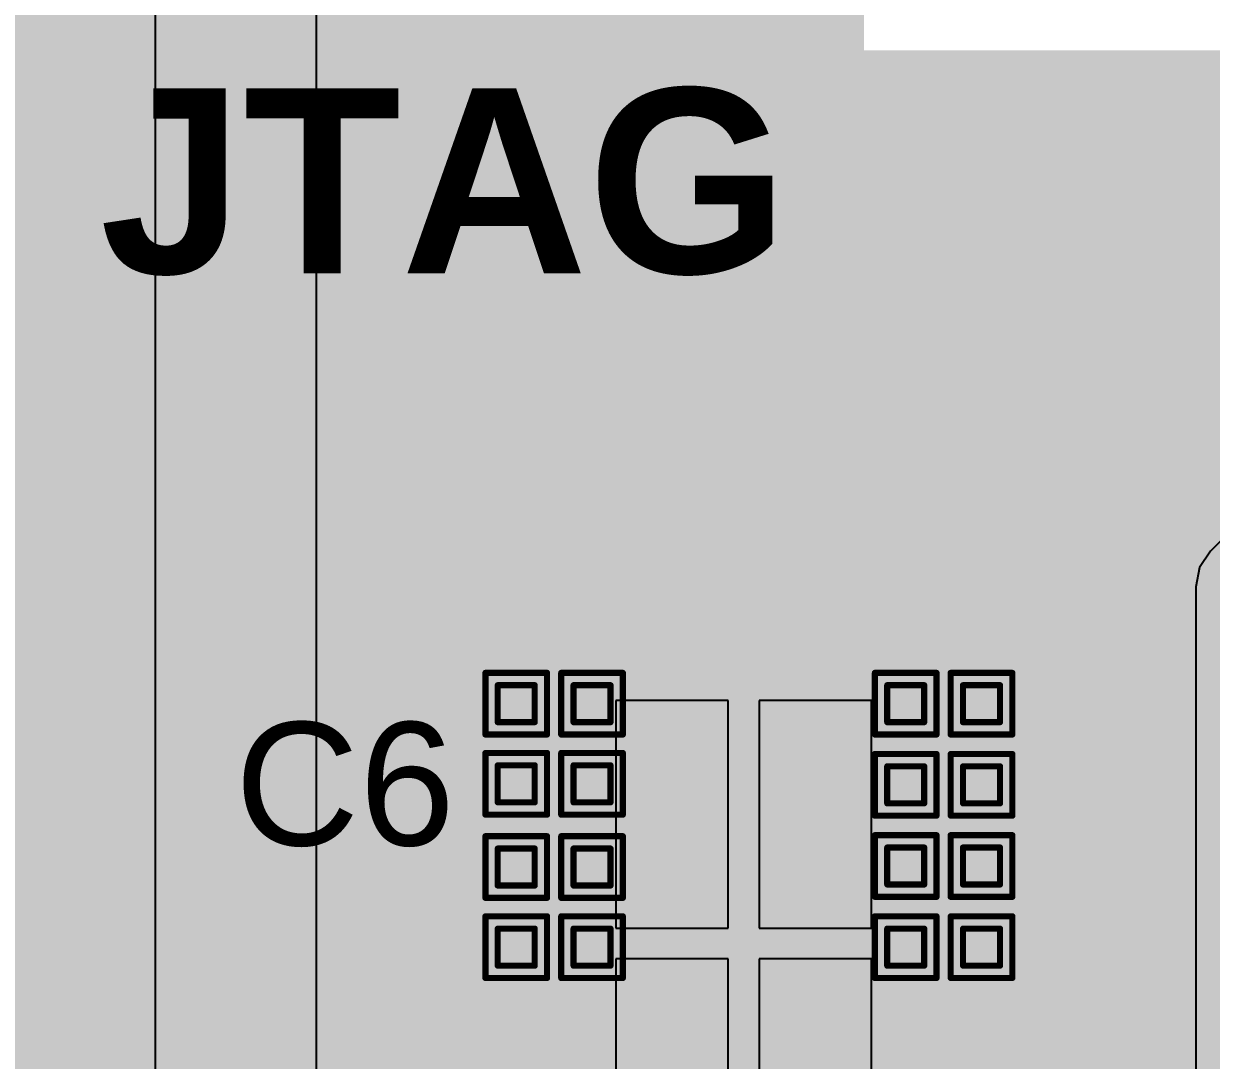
# Model space of a CAD drawing. Header units: inches. Extents: x -0.3 to 9.9, y -0.4 to 5.
# Drawn here: x 3.3032 to 3.6886, y 2.1003 to 2.4366 of the extents above; entities that cross this region are included whole.
import ezdxf

# ---------------------------------------------------------------- set-up
doc = ezdxf.new("R2010")
doc.units = ezdxf.units.IN
doc.header["$MEASUREMENT"] = 0
for name, color, linetype in [('Bottom Layer', 5, 'Continuous'), ('Bottom Solder', 6, 'Continuous'), ('Drill Drawing', 1, 'Continuous'), ('Top Layer', 1, 'Continuous'), ('Top Overlay', 2, 'Continuous'), ('Top Paste', 8, 'Continuous'), ('Top Solder', 216, 'Continuous'), ('Via Holes', 16, 'Continuous')]:
    doc.layers.add(name, color=color, linetype=linetype)
doc.styles.add('Arial', font='', dxfattribs={"height": 0.2})
doc.styles.add('Arial_Bold', font='', dxfattribs={"height": 0.2})
doc.styles.get('Arial').set_extended_font_data('Arial')
doc.styles.get('Arial_Bold').set_extended_font_data('Arial', bold=True)

# ---------------------------------------------------------------- blocks, each defined once
blk = doc.blocks.new('20SVPF120M_42')
at = {"layer": 'Top Layer'}
for points in [[(-0.17913, 0.0315), (-0.04134, 0.0315), (-0.04134, -0.0315), (-0.17913, -0.0315)], [(0.04134, 0.0315), (0.17913, 0.0315), (0.17913, -0.0315), (0.04134, -0.0315)]]:
    blk.add_hatch(color=1, dxfattribs=at).paths.add_polyline_path(points)
at = {"layer": 'Top Paste'}
for points in [[(-0.17913, 0.0315), (-0.04134, 0.0315), (-0.04134, -0.0315), (-0.17913, -0.0315)], [(0.04134, 0.0315), (0.17913, 0.0315), (0.17913, -0.0315), (0.04134, -0.0315)]]:
    blk.add_hatch(color=8, dxfattribs=at).paths.add_polyline_path(points)
at = {"layer": 'Top Solder'}
for points in [[(-0.18313, 0.0355), (-0.03734, 0.0355), (-0.03734, -0.0355), (-0.18313, -0.0355)], [(0.03734, 0.0355), (0.18313, 0.0355), (0.18313, -0.0355), (0.03734, -0.0355)]]:
    blk.add_hatch(color=216, dxfattribs=at).paths.add_polyline_path(points)
at = {"layer": 'Top Overlay', "const_width": 0.005}
for points in [[(-0.07677, 0.12992), (-0.12992, 0.07677)], [(-0.07677, 0.12992), (0.12992, 0.12992)], [(0.12992, 0.12992), (0.12992, 0.04528)], [(-0.12992, 0.07677), (-0.12992, 0.04528)], [(-0.153, 0.064), (-0.153, 0.043)], [(-0.162, 0.053), (-0.144, 0.053)], [(-0.12992, -0.04528), (-0.12992, -0.07677)], [(0.12992, -0.04528), (0.12992, -0.12992)], [(-0.12992, -0.07677), (-0.07677, -0.12992)], [(-0.07677, -0.12992), (0.12992, -0.12992)]]:
    blk.add_lwpolyline(points, dxfattribs=at)
at = {"layer": 'Top Overlay', "const_width": 0.0025}
for points in [[(-0.07802, 0.12992, 1), (-0.07552, 0.12992, 1)], [(-0.07802, 0.12992, 1), (-0.07552, 0.12992, 1)], [(0.12867, 0.12992, 1), (0.13117, 0.12992, 1)], [(0.12867, 0.12992, 1), (0.13117, 0.12992, 1)], [(-0.13117, 0.07677, 1), (-0.12867, 0.07677, 1)], [(-0.13117, 0.07677, 1), (-0.12867, 0.07677, 1)], [(-0.15425, 0.064, 1), (-0.15175, 0.064, 1)], [(-0.16325, 0.053, 1), (-0.16075, 0.053, 1)], [(-0.14525, 0.053, 1), (-0.14275, 0.053, 1)], [(-0.13117, 0.04528, 1), (-0.12867, 0.04528, 1)], [(0.12867, 0.04528, 1), (0.13117, 0.04528, 1)], [(-0.15425, 0.043, 1), (-0.15175, 0.043, 1)], [(-0.13117, -0.04528, 1), (-0.12867, -0.04528, 1)], [(0.12867, -0.04528, 1), (0.13117, -0.04528, 1)], [(-0.13117, -0.07677, 1), (-0.12867, -0.07677, 1)], [(-0.13117, -0.07677, 1), (-0.12867, -0.07677, 1)], [(-0.07802, -0.12992, 1), (-0.07552, -0.12992, 1)], [(-0.07802, -0.12992, 1), (-0.07552, -0.12992, 1)], [(0.12867, -0.12992, 1), (0.13117, -0.12992, 1)], [(0.12867, -0.12992, 1), (0.13117, -0.12992, 1)]]:
    blk.add_lwpolyline(points, format="xyb", close=True, dxfattribs=at)
blk = doc.blocks.new('BH254V_10P_123')
at = {"layer": 'Top Overlay', "const_width": 0.005}
for points in [[(0.407, 0.176), (-0.408, 0.176)], [(0.407, 0.176), (0.407, -0.175)]]:
    blk.add_lwpolyline(points, dxfattribs=at)
at = {"layer": 'Top Overlay', "const_width": 0.0025}
blk.add_lwpolyline([(0.40575, 0.176, 1), (0.40825, 0.176, 1)], format="xyb", close=True, dxfattribs=at)
blk.add_lwpolyline([(0.40575, 0.176, 1), (0.40825, 0.176, 1)], format="xyb", close=True, dxfattribs=at)

msp = doc.modelspace()

# ---------------------------------------------------------------- hatches: boundary and pattern name
at = {"layer": 'Bottom Layer'}
msp.add_hatch(color=5, dxfattribs=at).paths.add_polyline_path([(3.419, 2.111), (3.651, 2.111), (3.651, 2.237), (3.419, 2.237)])
h = msp.add_hatch(color=5, dxfattribs=at)
edge = h.paths.add_edge_path()
edge.add_arc((3.463, 2.216), 0.01181, 0, 360)
h = msp.add_hatch(color=5, dxfattribs=at)
edge = h.paths.add_edge_path()
edge.add_arc((3.4876, 2.216), 0.01181, 0, 360)
h = msp.add_hatch(color=5, dxfattribs=at)
edge = h.paths.add_edge_path()
edge.add_arc((3.5894, 2.216), 0.01181, 0, 360)
h = msp.add_hatch(color=5, dxfattribs=at)
edge = h.paths.add_edge_path()
edge.add_arc((3.614, 2.216), 0.01181, 0, 360)
h = msp.add_hatch(color=5, dxfattribs=at)
edge = h.paths.add_edge_path()
edge.add_arc((3.463, 2.19), 0.01181, 0, 360)
h = msp.add_hatch(color=5, dxfattribs=at)
edge = h.paths.add_edge_path()
edge.add_arc((3.4876, 2.19), 0.01181, 0, 360)
h = msp.add_hatch(color=5, dxfattribs=at)
edge = h.paths.add_edge_path()
edge.add_arc((3.5894, 2.18967), 0.01181, 0, 360)
h = msp.add_hatch(color=5, dxfattribs=at)
edge = h.paths.add_edge_path()
edge.add_arc((3.614, 2.18967), 0.01181, 0, 360)
h = msp.add_hatch(color=5, dxfattribs=at)
edge = h.paths.add_edge_path()
edge.add_arc((3.463, 2.163), 0.01181, 0, 360)
h = msp.add_hatch(color=5, dxfattribs=at)
edge = h.paths.add_edge_path()
edge.add_arc((3.4876, 2.163), 0.01181, 0, 360)
h = msp.add_hatch(color=5, dxfattribs=at)
edge = h.paths.add_edge_path()
edge.add_arc((3.5894, 2.16333), 0.01181, 0, 360)
h = msp.add_hatch(color=5, dxfattribs=at)
edge = h.paths.add_edge_path()
edge.add_arc((3.614, 2.16333), 0.01181, 0, 360)
h = msp.add_hatch(color=5, dxfattribs=at)
edge = h.paths.add_edge_path()
edge.add_arc((3.463, 2.137), 0.01181, 0, 360)
h = msp.add_hatch(color=5, dxfattribs=at)
edge = h.paths.add_edge_path()
edge.add_arc((3.4876, 2.137), 0.01181, 0, 360)
h = msp.add_hatch(color=5, dxfattribs=at)
edge = h.paths.add_edge_path()
edge.add_arc((3.5894, 2.137), 0.01181, 0, 360)
h = msp.add_hatch(color=5, dxfattribs=at)
edge = h.paths.add_edge_path()
edge.add_arc((3.614, 2.137), 0.01181, 0, 360)
at = {"layer": 'Bottom Solder'}
h = msp.add_hatch(color=6, dxfattribs=at)
edge = h.paths.add_edge_path()
edge.add_arc((3.463, 2.216), 0.00591, 0, 360)
h = msp.add_hatch(color=6, dxfattribs=at)
edge = h.paths.add_edge_path()
edge.add_arc((3.4876, 2.216), 0.00591, 0, 360)
h = msp.add_hatch(color=6, dxfattribs=at)
edge = h.paths.add_edge_path()
edge.add_arc((3.5894, 2.216), 0.00591, 0, 360)
h = msp.add_hatch(color=6, dxfattribs=at)
edge = h.paths.add_edge_path()
edge.add_arc((3.614, 2.216), 0.00591, 0, 360)
h = msp.add_hatch(color=6, dxfattribs=at)
edge = h.paths.add_edge_path()
edge.add_arc((3.463, 2.19), 0.00591, 0, 360)
h = msp.add_hatch(color=6, dxfattribs=at)
edge = h.paths.add_edge_path()
edge.add_arc((3.4876, 2.19), 0.00591, 0, 360)
h = msp.add_hatch(color=6, dxfattribs=at)
edge = h.paths.add_edge_path()
edge.add_arc((3.5894, 2.18967), 0.00591, 0, 360)
h = msp.add_hatch(color=6, dxfattribs=at)
edge = h.paths.add_edge_path()
edge.add_arc((3.614, 2.18967), 0.00591, 0, 360)
h = msp.add_hatch(color=6, dxfattribs=at)
edge = h.paths.add_edge_path()
edge.add_arc((3.463, 2.163), 0.00591, 0, 360)
h = msp.add_hatch(color=6, dxfattribs=at)
edge = h.paths.add_edge_path()
edge.add_arc((3.4876, 2.163), 0.00591, 0, 360)
h = msp.add_hatch(color=6, dxfattribs=at)
edge = h.paths.add_edge_path()
edge.add_arc((3.5894, 2.16333), 0.00591, 0, 360)
h = msp.add_hatch(color=6, dxfattribs=at)
edge = h.paths.add_edge_path()
edge.add_arc((3.614, 2.16333), 0.00591, 0, 360)
h = msp.add_hatch(color=6, dxfattribs=at)
edge = h.paths.add_edge_path()
edge.add_arc((3.463, 2.137), 0.00591, 0, 360)
h = msp.add_hatch(color=6, dxfattribs=at)
edge = h.paths.add_edge_path()
edge.add_arc((3.4876, 2.137), 0.00591, 0, 360)
h = msp.add_hatch(color=6, dxfattribs=at)
edge = h.paths.add_edge_path()
edge.add_arc((3.5894, 2.137), 0.00591, 0, 360)
h = msp.add_hatch(color=6, dxfattribs=at)
edge = h.paths.add_edge_path()
edge.add_arc((3.614, 2.137), 0.00591, 0, 360)
at = {"layer": 'Top Layer'}
for points in [[(3.018, 2.054), (3.57582, 2.054), (3.57582, 2.57695), (3.018, 2.57695)], [(3.47282, 2.05452), (3.80382, 2.05452), (3.80382, 2.42795), (3.47282, 2.42795)]]:
    msp.add_hatch(color=1, dxfattribs=at).paths.add_polyline_path(points)
h = msp.add_hatch(color=1, dxfattribs=at)
edge = h.paths.add_edge_path()
edge.add_arc((3.463, 2.216), 0.01181, 0, 360)
h = msp.add_hatch(color=1, dxfattribs=at)
edge = h.paths.add_edge_path()
edge.add_arc((3.4876, 2.216), 0.01181, 0, 360)
h = msp.add_hatch(color=1, dxfattribs=at)
edge = h.paths.add_edge_path()
edge.add_arc((3.5894, 2.216), 0.01181, 0, 360)
h = msp.add_hatch(color=1, dxfattribs=at)
edge = h.paths.add_edge_path()
edge.add_arc((3.614, 2.216), 0.01181, 0, 360)
h = msp.add_hatch(color=1, dxfattribs=at)
edge = h.paths.add_edge_path()
edge.add_arc((3.463, 2.19), 0.01181, 0, 360)
h = msp.add_hatch(color=1, dxfattribs=at)
edge = h.paths.add_edge_path()
edge.add_arc((3.4876, 2.19), 0.01181, 0, 360)
h = msp.add_hatch(color=1, dxfattribs=at)
edge = h.paths.add_edge_path()
edge.add_arc((3.5894, 2.18967), 0.01181, 0, 360)
h = msp.add_hatch(color=1, dxfattribs=at)
edge = h.paths.add_edge_path()
edge.add_arc((3.614, 2.18967), 0.01181, 0, 360)
h = msp.add_hatch(color=1, dxfattribs=at)
edge = h.paths.add_edge_path()
edge.add_arc((3.463, 2.163), 0.01181, 0, 360)
h = msp.add_hatch(color=1, dxfattribs=at)
edge = h.paths.add_edge_path()
edge.add_arc((3.4876, 2.163), 0.01181, 0, 360)
h = msp.add_hatch(color=1, dxfattribs=at)
edge = h.paths.add_edge_path()
edge.add_arc((3.5894, 2.16333), 0.01181, 0, 360)
h = msp.add_hatch(color=1, dxfattribs=at)
edge = h.paths.add_edge_path()
edge.add_arc((3.614, 2.16333), 0.01181, 0, 360)
h = msp.add_hatch(color=1, dxfattribs=at)
edge = h.paths.add_edge_path()
edge.add_arc((3.463, 2.137), 0.01181, 0, 360)
h = msp.add_hatch(color=1, dxfattribs=at)
edge = h.paths.add_edge_path()
edge.add_arc((3.4876, 2.137), 0.01181, 0, 360)
h = msp.add_hatch(color=1, dxfattribs=at)
edge = h.paths.add_edge_path()
edge.add_arc((3.5894, 2.137), 0.01181, 0, 360)
h = msp.add_hatch(color=1, dxfattribs=at)
edge = h.paths.add_edge_path()
edge.add_arc((3.614, 2.137), 0.01181, 0, 360)
at = {"layer": 'Top Solder'}
h = msp.add_hatch(color=216, dxfattribs=at)
edge = h.paths.add_edge_path()
edge.add_arc((3.463, 2.216), 0.00591, 0, 360)
h = msp.add_hatch(color=216, dxfattribs=at)
edge = h.paths.add_edge_path()
edge.add_arc((3.4876, 2.216), 0.00591, 0, 360)
h = msp.add_hatch(color=216, dxfattribs=at)
edge = h.paths.add_edge_path()
edge.add_arc((3.5894, 2.216), 0.00591, 0, 360)
h = msp.add_hatch(color=216, dxfattribs=at)
edge = h.paths.add_edge_path()
edge.add_arc((3.614, 2.216), 0.00591, 0, 360)
h = msp.add_hatch(color=216, dxfattribs=at)
edge = h.paths.add_edge_path()
edge.add_arc((3.463, 2.19), 0.00591, 0, 360)
h = msp.add_hatch(color=216, dxfattribs=at)
edge = h.paths.add_edge_path()
edge.add_arc((3.4876, 2.19), 0.00591, 0, 360)
h = msp.add_hatch(color=216, dxfattribs=at)
edge = h.paths.add_edge_path()
edge.add_arc((3.5894, 2.18967), 0.00591, 0, 360)
h = msp.add_hatch(color=216, dxfattribs=at)
edge = h.paths.add_edge_path()
edge.add_arc((3.614, 2.18967), 0.00591, 0, 360)
h = msp.add_hatch(color=216, dxfattribs=at)
edge = h.paths.add_edge_path()
edge.add_arc((3.463, 2.163), 0.00591, 0, 360)
h = msp.add_hatch(color=216, dxfattribs=at)
edge = h.paths.add_edge_path()
edge.add_arc((3.4876, 2.163), 0.00591, 0, 360)
h = msp.add_hatch(color=216, dxfattribs=at)
edge = h.paths.add_edge_path()
edge.add_arc((3.5894, 2.16333), 0.00591, 0, 360)
h = msp.add_hatch(color=216, dxfattribs=at)
edge = h.paths.add_edge_path()
edge.add_arc((3.614, 2.16333), 0.00591, 0, 360)
h = msp.add_hatch(color=216, dxfattribs=at)
edge = h.paths.add_edge_path()
edge.add_arc((3.463, 2.137), 0.00591, 0, 360)
h = msp.add_hatch(color=216, dxfattribs=at)
edge = h.paths.add_edge_path()
edge.add_arc((3.4876, 2.137), 0.00591, 0, 360)
h = msp.add_hatch(color=216, dxfattribs=at)
edge = h.paths.add_edge_path()
edge.add_arc((3.5894, 2.137), 0.00591, 0, 360)
h = msp.add_hatch(color=216, dxfattribs=at)
edge = h.paths.add_edge_path()
edge.add_arc((3.614, 2.137), 0.00591, 0, 360)
at = {"layer": 'Via Holes'}
h = msp.add_hatch(color=7, dxfattribs=at)
edge = h.paths.add_edge_path()
edge.add_arc((3.463, 2.216), 0.00591, 0, 360)
h = msp.add_hatch(color=7, dxfattribs=at)
edge = h.paths.add_edge_path()
edge.add_arc((3.4876, 2.216), 0.00591, 0, 360)
h = msp.add_hatch(color=7, dxfattribs=at)
edge = h.paths.add_edge_path()
edge.add_arc((3.5894, 2.216), 0.00591, 0, 360)
h = msp.add_hatch(color=7, dxfattribs=at)
edge = h.paths.add_edge_path()
edge.add_arc((3.614, 2.216), 0.00591, 0, 360)
h = msp.add_hatch(color=7, dxfattribs=at)
edge = h.paths.add_edge_path()
edge.add_arc((3.463, 2.19), 0.00591, 0, 360)
h = msp.add_hatch(color=7, dxfattribs=at)
edge = h.paths.add_edge_path()
edge.add_arc((3.4876, 2.19), 0.00591, 0, 360)
h = msp.add_hatch(color=7, dxfattribs=at)
edge = h.paths.add_edge_path()
edge.add_arc((3.5894, 2.18967), 0.00591, 0, 360)
h = msp.add_hatch(color=7, dxfattribs=at)
edge = h.paths.add_edge_path()
edge.add_arc((3.614, 2.18967), 0.00591, 0, 360)
h = msp.add_hatch(color=7, dxfattribs=at)
edge = h.paths.add_edge_path()
edge.add_arc((3.463, 2.163), 0.00591, 0, 360)
h = msp.add_hatch(color=7, dxfattribs=at)
edge = h.paths.add_edge_path()
edge.add_arc((3.4876, 2.163), 0.00591, 0, 360)
h = msp.add_hatch(color=7, dxfattribs=at)
edge = h.paths.add_edge_path()
edge.add_arc((3.5894, 2.16333), 0.00591, 0, 360)
h = msp.add_hatch(color=7, dxfattribs=at)
edge = h.paths.add_edge_path()
edge.add_arc((3.614, 2.16333), 0.00591, 0, 360)
h = msp.add_hatch(color=7, dxfattribs=at)
edge = h.paths.add_edge_path()
edge.add_arc((3.463, 2.137), 0.00591, 0, 360)
h = msp.add_hatch(color=7, dxfattribs=at)
edge = h.paths.add_edge_path()
edge.add_arc((3.4876, 2.137), 0.00591, 0, 360)
h = msp.add_hatch(color=7, dxfattribs=at)
edge = h.paths.add_edge_path()
edge.add_arc((3.5894, 2.137), 0.00591, 0, 360)
h = msp.add_hatch(color=7, dxfattribs=at)
edge = h.paths.add_edge_path()
edge.add_arc((3.614, 2.137), 0.00591, 0, 360)

# ---------------------------------------------------------------- linework, layer by layer
at = {"layer": 'Bottom Layer'}
for p, q in [((3.3458, 2.58734), (3.3458, 1.77501)), ((3.3982, 2.03083), (3.3982, 2.4809)), ((3.73386, 2.31106), (3.68829, 2.26548)), ((3.68829, 2.26548), (3.68475, 2.26019)), ((3.68475, 2.26019), (3.68351, 2.25395)), ((3.68351, 2.25395), (3.68351, 1.96111))]:
    msp.add_line(p, q, dxfattribs=at)
at = {"layer": 'Bottom Layer', "const_width": 0.01}
for points in [[(3.356, 1.25092), (3.356, 2.58734)], [(3.371, 1.24471), (3.371, 2.58113)], [(3.388, 1.2405), (3.388, 2.48513)]]:
    msp.add_lwpolyline(points, dxfattribs=at)
at = {"layer": 'Drill Drawing', "const_width": 0.002}
for points in [[(3.453, 2.226), (3.473, 2.226)], [(3.453, 2.206), (3.453, 2.226)], [(3.473, 2.206), (3.473, 2.226)], [(3.4776, 2.226), (3.4976, 2.226)], [(3.4776, 2.206), (3.4776, 2.226)], [(3.4976, 2.206), (3.4976, 2.226)], [(3.5794, 2.226), (3.5994, 2.226)], [(3.5794, 2.206), (3.5794, 2.226)], [(3.5994, 2.206), (3.5994, 2.226)], [(3.604, 2.226), (3.624, 2.226)], [(3.604, 2.206), (3.604, 2.226)], [(3.624, 2.206), (3.624, 2.226)], [(3.457, 2.222), (3.469, 2.222)], [(3.457, 2.21), (3.457, 2.222)], [(3.469, 2.21), (3.469, 2.222)], [(3.4816, 2.222), (3.4936, 2.222)], [(3.4816, 2.21), (3.4816, 2.222)], [(3.4936, 2.21), (3.4936, 2.222)], [(3.5834, 2.222), (3.5954, 2.222)], [(3.5834, 2.21), (3.5834, 2.222)], [(3.5954, 2.21), (3.5954, 2.222)], [(3.608, 2.222), (3.62, 2.222)], [(3.608, 2.21), (3.608, 2.222)], [(3.62, 2.21), (3.62, 2.222)], [(3.457, 2.21), (3.469, 2.21)], [(3.4816, 2.21), (3.4936, 2.21)], [(3.5834, 2.21), (3.5954, 2.21)], [(3.608, 2.21), (3.62, 2.21)], [(3.453, 2.206), (3.473, 2.206)], [(3.4776, 2.206), (3.4976, 2.206)], [(3.5794, 2.206), (3.5994, 2.206)], [(3.604, 2.206), (3.624, 2.206)], [(3.453, 2.2), (3.473, 2.2)], [(3.453, 2.18), (3.453, 2.2)], [(3.473, 2.18), (3.473, 2.2)], [(3.4776, 2.2), (3.4976, 2.2)], [(3.4776, 2.18), (3.4776, 2.2)], [(3.4976, 2.18), (3.4976, 2.2)], [(3.5794, 2.19967), (3.5994, 2.19967)], [(3.5794, 2.17967), (3.5794, 2.19967)], [(3.5994, 2.17967), (3.5994, 2.19967)], [(3.604, 2.19967), (3.624, 2.19967)], [(3.604, 2.17967), (3.604, 2.19967)], [(3.624, 2.17967), (3.624, 2.19967)], [(3.457, 2.196), (3.469, 2.196)], [(3.457, 2.184), (3.457, 2.196)], [(3.469, 2.184), (3.469, 2.196)], [(3.4816, 2.196), (3.4936, 2.196)], [(3.4816, 2.184), (3.4816, 2.196)], [(3.4936, 2.184), (3.4936, 2.196)], [(3.5834, 2.19567), (3.5954, 2.19567)], [(3.5834, 2.18367), (3.5834, 2.19567)], [(3.5954, 2.18367), (3.5954, 2.19567)], [(3.608, 2.19567), (3.62, 2.19567)], [(3.608, 2.18367), (3.608, 2.19567)], [(3.62, 2.18367), (3.62, 2.19567)], [(3.457, 2.184), (3.469, 2.184)], [(3.4816, 2.184), (3.4936, 2.184)], [(3.5834, 2.18367), (3.5954, 2.18367)], [(3.608, 2.18367), (3.62, 2.18367)], [(3.453, 2.18), (3.473, 2.18)], [(3.4776, 2.18), (3.4976, 2.18)], [(3.5794, 2.17967), (3.5994, 2.17967)], [(3.604, 2.17967), (3.624, 2.17967)], [(3.453, 2.173), (3.473, 2.173)], [(3.453, 2.153), (3.453, 2.173)], [(3.473, 2.153), (3.473, 2.173)], [(3.4776, 2.173), (3.4976, 2.173)], [(3.4776, 2.153), (3.4776, 2.173)], [(3.4976, 2.153), (3.4976, 2.173)], [(3.5794, 2.17333), (3.5994, 2.17333)], [(3.5794, 2.15333), (3.5794, 2.17333)], [(3.5994, 2.15333), (3.5994, 2.17333)], [(3.604, 2.17333), (3.624, 2.17333)], [(3.604, 2.15333), (3.604, 2.17333)], [(3.624, 2.15333), (3.624, 2.17333)], [(3.457, 2.169), (3.469, 2.169)], [(3.457, 2.157), (3.457, 2.169)], [(3.469, 2.157), (3.469, 2.169)], [(3.4816, 2.169), (3.4936, 2.169)], [(3.4816, 2.157), (3.4816, 2.169)], [(3.4936, 2.157), (3.4936, 2.169)], [(3.5834, 2.16933), (3.5954, 2.16933)], [(3.5834, 2.15733), (3.5834, 2.16933)], [(3.5954, 2.15733), (3.5954, 2.16933)], [(3.608, 2.16933), (3.62, 2.16933)], [(3.608, 2.15733), (3.608, 2.16933)], [(3.62, 2.15733), (3.62, 2.16933)], [(3.5834, 2.15733), (3.5954, 2.15733)], [(3.608, 2.15733), (3.62, 2.15733)], [(3.457, 2.157), (3.469, 2.157)], [(3.4816, 2.157), (3.4936, 2.157)], [(3.5794, 2.15333), (3.5994, 2.15333)], [(3.604, 2.15333), (3.624, 2.15333)], [(3.453, 2.153), (3.473, 2.153)], [(3.4776, 2.153), (3.4976, 2.153)], [(3.453, 2.147), (3.473, 2.147)], [(3.453, 2.127), (3.453, 2.147)], [(3.473, 2.127), (3.473, 2.147)], [(3.4776, 2.147), (3.4976, 2.147)], [(3.4776, 2.127), (3.4776, 2.147)], [(3.4976, 2.127), (3.4976, 2.147)], [(3.5794, 2.147), (3.5994, 2.147)], [(3.5794, 2.127), (3.5794, 2.147)], [(3.5994, 2.127), (3.5994, 2.147)], [(3.604, 2.147), (3.624, 2.147)], [(3.604, 2.127), (3.604, 2.147)], [(3.624, 2.127), (3.624, 2.147)], [(3.457, 2.143), (3.469, 2.143)], [(3.457, 2.131), (3.457, 2.143)], [(3.469, 2.131), (3.469, 2.143)], [(3.4816, 2.143), (3.4936, 2.143)], [(3.4816, 2.131), (3.4816, 2.143)], [(3.4936, 2.131), (3.4936, 2.143)], [(3.5834, 2.143), (3.5954, 2.143)], [(3.5834, 2.131), (3.5834, 2.143)], [(3.5954, 2.131), (3.5954, 2.143)], [(3.608, 2.143), (3.62, 2.143)], [(3.608, 2.131), (3.608, 2.143)], [(3.62, 2.131), (3.62, 2.143)], [(3.457, 2.131), (3.469, 2.131)], [(3.4816, 2.131), (3.4936, 2.131)], [(3.5834, 2.131), (3.5954, 2.131)], [(3.608, 2.131), (3.62, 2.131)], [(3.453, 2.127), (3.473, 2.127)], [(3.4776, 2.127), (3.4976, 2.127)], [(3.5794, 2.127), (3.5994, 2.127)], [(3.604, 2.127), (3.624, 2.127)]]:
    msp.add_lwpolyline(points, dxfattribs=at)
at = {"layer": 'Drill Drawing', "const_width": 0.001}
for points in [[(3.4525, 2.226, 1), (3.4535, 2.226, 1)], [(3.4525, 2.226, 1), (3.4535, 2.226, 1)], [(3.4725, 2.226, 1), (3.4735, 2.226, 1)], [(3.4725, 2.226, 1), (3.4735, 2.226, 1)], [(3.4771, 2.226, 1), (3.4781, 2.226, 1)], [(3.4771, 2.226, 1), (3.4781, 2.226, 1)], [(3.4971, 2.226, 1), (3.4981, 2.226, 1)], [(3.4971, 2.226, 1), (3.4981, 2.226, 1)], [(3.5789, 2.226, 1), (3.5799, 2.226, 1)], [(3.5789, 2.226, 1), (3.5799, 2.226, 1)], [(3.5989, 2.226, 1), (3.5999, 2.226, 1)], [(3.5989, 2.226, 1), (3.5999, 2.226, 1)], [(3.6035, 2.226, 1), (3.6045, 2.226, 1)], [(3.6035, 2.226, 1), (3.6045, 2.226, 1)], [(3.6235, 2.226, 1), (3.6245, 2.226, 1)], [(3.6235, 2.226, 1), (3.6245, 2.226, 1)], [(3.4565, 2.222, 1), (3.4575, 2.222, 1)], [(3.4565, 2.222, 1), (3.4575, 2.222, 1)], [(3.4685, 2.222, 1), (3.4695, 2.222, 1)], [(3.4685, 2.222, 1), (3.4695, 2.222, 1)], [(3.4811, 2.222, 1), (3.4821, 2.222, 1)], [(3.4811, 2.222, 1), (3.4821, 2.222, 1)], [(3.4931, 2.222, 1), (3.4941, 2.222, 1)], [(3.4931, 2.222, 1), (3.4941, 2.222, 1)], [(3.5829, 2.222, 1), (3.5839, 2.222, 1)], [(3.5829, 2.222, 1), (3.5839, 2.222, 1)], [(3.5949, 2.222, 1), (3.5959, 2.222, 1)], [(3.5949, 2.222, 1), (3.5959, 2.222, 1)], [(3.6075, 2.222, 1), (3.6085, 2.222, 1)], [(3.6075, 2.222, 1), (3.6085, 2.222, 1)], [(3.6195, 2.222, 1), (3.6205, 2.222, 1)], [(3.6195, 2.222, 1), (3.6205, 2.222, 1)], [(3.4565, 2.21, 1), (3.4575, 2.21, 1)], [(3.4565, 2.21, 1), (3.4575, 2.21, 1)], [(3.4685, 2.21, 1), (3.4695, 2.21, 1)], [(3.4685, 2.21, 1), (3.4695, 2.21, 1)], [(3.4811, 2.21, 1), (3.4821, 2.21, 1)], [(3.4811, 2.21, 1), (3.4821, 2.21, 1)], [(3.4931, 2.21, 1), (3.4941, 2.21, 1)], [(3.4931, 2.21, 1), (3.4941, 2.21, 1)], [(3.5829, 2.21, 1), (3.5839, 2.21, 1)], [(3.5829, 2.21, 1), (3.5839, 2.21, 1)], [(3.5949, 2.21, 1), (3.5959, 2.21, 1)], [(3.5949, 2.21, 1), (3.5959, 2.21, 1)], [(3.6075, 2.21, 1), (3.6085, 2.21, 1)], [(3.6075, 2.21, 1), (3.6085, 2.21, 1)], [(3.6195, 2.21, 1), (3.6205, 2.21, 1)], [(3.6195, 2.21, 1), (3.6205, 2.21, 1)], [(3.4525, 2.206, 1), (3.4535, 2.206, 1)], [(3.4525, 2.206, 1), (3.4535, 2.206, 1)], [(3.4725, 2.206, 1), (3.4735, 2.206, 1)], [(3.4725, 2.206, 1), (3.4735, 2.206, 1)], [(3.4771, 2.206, 1), (3.4781, 2.206, 1)], [(3.4771, 2.206, 1), (3.4781, 2.206, 1)], [(3.4971, 2.206, 1), (3.4981, 2.206, 1)], [(3.4971, 2.206, 1), (3.4981, 2.206, 1)], [(3.5789, 2.206, 1), (3.5799, 2.206, 1)], [(3.5789, 2.206, 1), (3.5799, 2.206, 1)], [(3.5989, 2.206, 1), (3.5999, 2.206, 1)], [(3.5989, 2.206, 1), (3.5999, 2.206, 1)], [(3.6035, 2.206, 1), (3.6045, 2.206, 1)], [(3.6035, 2.206, 1), (3.6045, 2.206, 1)], [(3.6235, 2.206, 1), (3.6245, 2.206, 1)], [(3.6235, 2.206, 1), (3.6245, 2.206, 1)], [(3.4525, 2.2, 1), (3.4535, 2.2, 1)], [(3.4525, 2.2, 1), (3.4535, 2.2, 1)], [(3.4725, 2.2, 1), (3.4735, 2.2, 1)], [(3.4725, 2.2, 1), (3.4735, 2.2, 1)], [(3.4771, 2.2, 1), (3.4781, 2.2, 1)], [(3.4771, 2.2, 1), (3.4781, 2.2, 1)], [(3.4971, 2.2, 1), (3.4981, 2.2, 1)], [(3.4971, 2.2, 1), (3.4981, 2.2, 1)], [(3.5789, 2.19967, 1), (3.5799, 2.19967, 1)], [(3.5789, 2.19967, 1), (3.5799, 2.19967, 1)], [(3.5989, 2.19967, 1), (3.5999, 2.19967, 1)], [(3.5989, 2.19967, 1), (3.5999, 2.19967, 1)], [(3.6035, 2.19967, 1), (3.6045, 2.19967, 1)], [(3.6035, 2.19967, 1), (3.6045, 2.19967, 1)], [(3.6235, 2.19967, 1), (3.6245, 2.19967, 1)], [(3.6235, 2.19967, 1), (3.6245, 2.19967, 1)], [(3.4565, 2.196, 1), (3.4575, 2.196, 1)], [(3.4565, 2.196, 1), (3.4575, 2.196, 1)], [(3.4685, 2.196, 1), (3.4695, 2.196, 1)], [(3.4685, 2.196, 1), (3.4695, 2.196, 1)], [(3.4811, 2.196, 1), (3.4821, 2.196, 1)], [(3.4811, 2.196, 1), (3.4821, 2.196, 1)], [(3.4931, 2.196, 1), (3.4941, 2.196, 1)], [(3.4931, 2.196, 1), (3.4941, 2.196, 1)], [(3.5829, 2.19567, 1), (3.5839, 2.19567, 1)], [(3.5829, 2.19567, 1), (3.5839, 2.19567, 1)], [(3.5949, 2.19567, 1), (3.5959, 2.19567, 1)], [(3.5949, 2.19567, 1), (3.5959, 2.19567, 1)], [(3.6075, 2.19567, 1), (3.6085, 2.19567, 1)], [(3.6075, 2.19567, 1), (3.6085, 2.19567, 1)], [(3.6195, 2.19567, 1), (3.6205, 2.19567, 1)], [(3.6195, 2.19567, 1), (3.6205, 2.19567, 1)], [(3.4565, 2.184, 1), (3.4575, 2.184, 1)], [(3.4565, 2.184, 1), (3.4575, 2.184, 1)], [(3.4685, 2.184, 1), (3.4695, 2.184, 1)], [(3.4685, 2.184, 1), (3.4695, 2.184, 1)], [(3.4811, 2.184, 1), (3.4821, 2.184, 1)], [(3.4811, 2.184, 1), (3.4821, 2.184, 1)], [(3.4931, 2.184, 1), (3.4941, 2.184, 1)], [(3.4931, 2.184, 1), (3.4941, 2.184, 1)], [(3.5829, 2.18367, 1), (3.5839, 2.18367, 1)], [(3.5829, 2.18367, 1), (3.5839, 2.18367, 1)], [(3.5949, 2.18367, 1), (3.5959, 2.18367, 1)], [(3.5949, 2.18367, 1), (3.5959, 2.18367, 1)], [(3.6075, 2.18367, 1), (3.6085, 2.18367, 1)], [(3.6075, 2.18367, 1), (3.6085, 2.18367, 1)], [(3.6195, 2.18367, 1), (3.6205, 2.18367, 1)], [(3.6195, 2.18367, 1), (3.6205, 2.18367, 1)], [(3.4525, 2.18, 1), (3.4535, 2.18, 1)], [(3.4525, 2.18, 1), (3.4535, 2.18, 1)], [(3.4725, 2.18, 1), (3.4735, 2.18, 1)], [(3.4725, 2.18, 1), (3.4735, 2.18, 1)], [(3.4771, 2.18, 1), (3.4781, 2.18, 1)], [(3.4771, 2.18, 1), (3.4781, 2.18, 1)], [(3.4971, 2.18, 1), (3.4981, 2.18, 1)], [(3.4971, 2.18, 1), (3.4981, 2.18, 1)], [(3.5789, 2.17967, 1), (3.5799, 2.17967, 1)], [(3.5789, 2.17967, 1), (3.5799, 2.17967, 1)], [(3.5989, 2.17967, 1), (3.5999, 2.17967, 1)], [(3.5989, 2.17967, 1), (3.5999, 2.17967, 1)], [(3.6035, 2.17967, 1), (3.6045, 2.17967, 1)], [(3.6035, 2.17967, 1), (3.6045, 2.17967, 1)], [(3.6235, 2.17967, 1), (3.6245, 2.17967, 1)], [(3.6235, 2.17967, 1), (3.6245, 2.17967, 1)], [(3.4525, 2.173, 1), (3.4535, 2.173, 1)], [(3.4525, 2.173, 1), (3.4535, 2.173, 1)], [(3.4725, 2.173, 1), (3.4735, 2.173, 1)], [(3.4725, 2.173, 1), (3.4735, 2.173, 1)], [(3.4771, 2.173, 1), (3.4781, 2.173, 1)], [(3.4771, 2.173, 1), (3.4781, 2.173, 1)], [(3.4971, 2.173, 1), (3.4981, 2.173, 1)], [(3.4971, 2.173, 1), (3.4981, 2.173, 1)], [(3.5789, 2.17333, 1), (3.5799, 2.17333, 1)], [(3.5789, 2.17333, 1), (3.5799, 2.17333, 1)], [(3.5989, 2.17333, 1), (3.5999, 2.17333, 1)], [(3.5989, 2.17333, 1), (3.5999, 2.17333, 1)], [(3.6035, 2.17333, 1), (3.6045, 2.17333, 1)], [(3.6035, 2.17333, 1), (3.6045, 2.17333, 1)], [(3.6235, 2.17333, 1), (3.6245, 2.17333, 1)], [(3.6235, 2.17333, 1), (3.6245, 2.17333, 1)], [(3.4565, 2.169, 1), (3.4575, 2.169, 1)], [(3.4565, 2.169, 1), (3.4575, 2.169, 1)], [(3.4685, 2.169, 1), (3.4695, 2.169, 1)], [(3.4685, 2.169, 1), (3.4695, 2.169, 1)], [(3.4811, 2.169, 1), (3.4821, 2.169, 1)], [(3.4811, 2.169, 1), (3.4821, 2.169, 1)], [(3.4931, 2.169, 1), (3.4941, 2.169, 1)], [(3.4931, 2.169, 1), (3.4941, 2.169, 1)], [(3.5829, 2.16933, 1), (3.5839, 2.16933, 1)], [(3.5829, 2.16933, 1), (3.5839, 2.16933, 1)], [(3.5949, 2.16933, 1), (3.5959, 2.16933, 1)], [(3.5949, 2.16933, 1), (3.5959, 2.16933, 1)], [(3.6075, 2.16933, 1), (3.6085, 2.16933, 1)], [(3.6075, 2.16933, 1), (3.6085, 2.16933, 1)], [(3.6195, 2.16933, 1), (3.6205, 2.16933, 1)], [(3.6195, 2.16933, 1), (3.6205, 2.16933, 1)], [(3.5829, 2.15733, 1), (3.5839, 2.15733, 1)], [(3.5829, 2.15733, 1), (3.5839, 2.15733, 1)], [(3.5949, 2.15733, 1), (3.5959, 2.15733, 1)], [(3.5949, 2.15733, 1), (3.5959, 2.15733, 1)], [(3.6075, 2.15733, 1), (3.6085, 2.15733, 1)], [(3.6075, 2.15733, 1), (3.6085, 2.15733, 1)], [(3.6195, 2.15733, 1), (3.6205, 2.15733, 1)], [(3.6195, 2.15733, 1), (3.6205, 2.15733, 1)], [(3.4565, 2.157, 1), (3.4575, 2.157, 1)], [(3.4565, 2.157, 1), (3.4575, 2.157, 1)], [(3.4685, 2.157, 1), (3.4695, 2.157, 1)], [(3.4685, 2.157, 1), (3.4695, 2.157, 1)], [(3.4811, 2.157, 1), (3.4821, 2.157, 1)], [(3.4811, 2.157, 1), (3.4821, 2.157, 1)], [(3.4931, 2.157, 1), (3.4941, 2.157, 1)], [(3.4931, 2.157, 1), (3.4941, 2.157, 1)], [(3.5789, 2.15333, 1), (3.5799, 2.15333, 1)], [(3.5789, 2.15333, 1), (3.5799, 2.15333, 1)], [(3.5989, 2.15333, 1), (3.5999, 2.15333, 1)], [(3.5989, 2.15333, 1), (3.5999, 2.15333, 1)], [(3.6035, 2.15333, 1), (3.6045, 2.15333, 1)], [(3.6035, 2.15333, 1), (3.6045, 2.15333, 1)], [(3.6235, 2.15333, 1), (3.6245, 2.15333, 1)], [(3.6235, 2.15333, 1), (3.6245, 2.15333, 1)], [(3.4525, 2.153, 1), (3.4535, 2.153, 1)], [(3.4525, 2.153, 1), (3.4535, 2.153, 1)], [(3.4725, 2.153, 1), (3.4735, 2.153, 1)], [(3.4725, 2.153, 1), (3.4735, 2.153, 1)], [(3.4771, 2.153, 1), (3.4781, 2.153, 1)], [(3.4771, 2.153, 1), (3.4781, 2.153, 1)], [(3.4971, 2.153, 1), (3.4981, 2.153, 1)], [(3.4971, 2.153, 1), (3.4981, 2.153, 1)], [(3.4525, 2.147, 1), (3.4535, 2.147, 1)], [(3.4525, 2.147, 1), (3.4535, 2.147, 1)], [(3.4725, 2.147, 1), (3.4735, 2.147, 1)], [(3.4725, 2.147, 1), (3.4735, 2.147, 1)], [(3.4771, 2.147, 1), (3.4781, 2.147, 1)], [(3.4771, 2.147, 1), (3.4781, 2.147, 1)], [(3.4971, 2.147, 1), (3.4981, 2.147, 1)], [(3.4971, 2.147, 1), (3.4981, 2.147, 1)], [(3.5789, 2.147, 1), (3.5799, 2.147, 1)], [(3.5789, 2.147, 1), (3.5799, 2.147, 1)], [(3.5989, 2.147, 1), (3.5999, 2.147, 1)], [(3.5989, 2.147, 1), (3.5999, 2.147, 1)], [(3.6035, 2.147, 1), (3.6045, 2.147, 1)], [(3.6035, 2.147, 1), (3.6045, 2.147, 1)], [(3.6235, 2.147, 1), (3.6245, 2.147, 1)], [(3.6235, 2.147, 1), (3.6245, 2.147, 1)], [(3.4565, 2.143, 1), (3.4575, 2.143, 1)], [(3.4565, 2.143, 1), (3.4575, 2.143, 1)], [(3.4685, 2.143, 1), (3.4695, 2.143, 1)], [(3.4685, 2.143, 1), (3.4695, 2.143, 1)], [(3.4811, 2.143, 1), (3.4821, 2.143, 1)], [(3.4811, 2.143, 1), (3.4821, 2.143, 1)], [(3.4931, 2.143, 1), (3.4941, 2.143, 1)], [(3.4931, 2.143, 1), (3.4941, 2.143, 1)], [(3.5829, 2.143, 1), (3.5839, 2.143, 1)], [(3.5829, 2.143, 1), (3.5839, 2.143, 1)], [(3.5949, 2.143, 1), (3.5959, 2.143, 1)], [(3.5949, 2.143, 1), (3.5959, 2.143, 1)], [(3.6075, 2.143, 1), (3.6085, 2.143, 1)], [(3.6075, 2.143, 1), (3.6085, 2.143, 1)], [(3.6195, 2.143, 1), (3.6205, 2.143, 1)], [(3.6195, 2.143, 1), (3.6205, 2.143, 1)], [(3.4565, 2.131, 1), (3.4575, 2.131, 1)], [(3.4565, 2.131, 1), (3.4575, 2.131, 1)], [(3.4685, 2.131, 1), (3.4695, 2.131, 1)], [(3.4685, 2.131, 1), (3.4695, 2.131, 1)], [(3.4811, 2.131, 1), (3.4821, 2.131, 1)], [(3.4811, 2.131, 1), (3.4821, 2.131, 1)], [(3.4931, 2.131, 1), (3.4941, 2.131, 1)], [(3.4931, 2.131, 1), (3.4941, 2.131, 1)], [(3.5829, 2.131, 1), (3.5839, 2.131, 1)], [(3.5829, 2.131, 1), (3.5839, 2.131, 1)], [(3.5949, 2.131, 1), (3.5959, 2.131, 1)], [(3.5949, 2.131, 1), (3.5959, 2.131, 1)], [(3.6075, 2.131, 1), (3.6085, 2.131, 1)], [(3.6075, 2.131, 1), (3.6085, 2.131, 1)], [(3.6195, 2.131, 1), (3.6205, 2.131, 1)], [(3.6195, 2.131, 1), (3.6205, 2.131, 1)], [(3.4525, 2.127, 1), (3.4535, 2.127, 1)], [(3.4525, 2.127, 1), (3.4535, 2.127, 1)], [(3.4725, 2.127, 1), (3.4735, 2.127, 1)], [(3.4725, 2.127, 1), (3.4735, 2.127, 1)], [(3.4771, 2.127, 1), (3.4781, 2.127, 1)], [(3.4771, 2.127, 1), (3.4781, 2.127, 1)], [(3.4971, 2.127, 1), (3.4981, 2.127, 1)], [(3.4971, 2.127, 1), (3.4981, 2.127, 1)], [(3.5789, 2.127, 1), (3.5799, 2.127, 1)], [(3.5789, 2.127, 1), (3.5799, 2.127, 1)], [(3.5989, 2.127, 1), (3.5999, 2.127, 1)], [(3.5989, 2.127, 1), (3.5999, 2.127, 1)], [(3.6035, 2.127, 1), (3.6045, 2.127, 1)], [(3.6035, 2.127, 1), (3.6045, 2.127, 1)], [(3.6235, 2.127, 1), (3.6245, 2.127, 1)], [(3.6235, 2.127, 1), (3.6245, 2.127, 1)]]:
    msp.add_lwpolyline(points, format="xyb", close=True, dxfattribs=at)
at = {"layer": 'Top Layer'}
for p, q in [((3.53182, 2.21708), (3.49533, 2.21708)), ((3.49533, 2.21708), (3.49533, 2.14318)), ((3.53182, 2.14318), (3.53182, 2.21708)), ((3.57832, 2.21708), (3.54182, 2.21708)), ((3.54182, 2.21708), (3.54182, 2.14318)), ((3.57832, 2.14318), (3.57832, 2.21708)), ((3.49533, 2.14318), (3.53182, 2.14318)), ((3.54182, 2.14318), (3.57832, 2.14318)), ((3.53182, 2.13318), (3.49533, 2.13318)), ((3.49533, 2.13318), (3.49533, 2.05929)), ((3.53182, 2.05929), (3.53182, 2.13318)), ((3.57832, 2.13318), (3.54182, 2.13318)), ((3.54182, 2.13318), (3.54182, 2.05929)), ((3.57832, 2.05929), (3.57832, 2.13318))]:
    msp.add_line(p, q, dxfattribs=at)

# ---------------------------------------------------------------- block references
for name, p, rotation in [('BH254V_10P_123', (3.73582, 2.58295), 180), ('20SVPF120M_42', (3.53682, 2.02795), 90)]:
    msp.add_blockref(name, p, dxfattribs=dict(rotation=rotation))

# ---------------------------------------------------------------- texts
at = {"layer": 'Top Overlay'}
for s, height, style, p in [('JTAG', 0.06, 'Arial_Bold', (3.32782, 2.35565)), ('C6', 0.04, 'Arial', (3.37168, 2.17001))]:
    msp.add_text(s, height=height, dxfattribs=dict(at, style=style)).set_placement(p)

doc.saveas('drawing.dxf')
